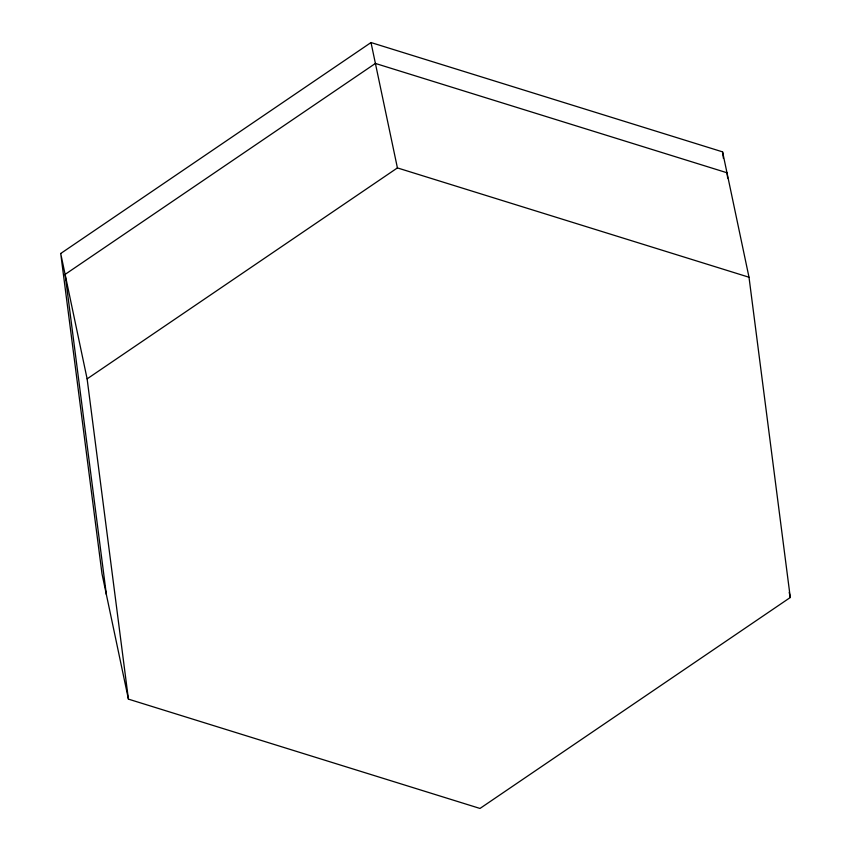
<?xml version="1.0" encoding="UTF-8"?>
<svg xmlns="http://www.w3.org/2000/svg" width="851" height="851" viewBox="0 0 851 851"><rect width="100%" height="100%" fill="white"/><g stroke="black" fill="none" stroke-linecap="round" stroke-linejoin="round"><path stroke-width="1.28" d="M60.708 253.502L371.004 42.55L722.584 151.872L749.008 277.235L790.292 597.498L479.996 808.45L128.416 699.128L101.992 573.765L60.708 253.502L87.121 378.865L128.416 699.128M87.121 378.865L397.417 167.913L749.008 277.235M789.207 592.339L790.292 597.498M371.004 42.55L397.417 167.913M727.669 178.029L726.988 172.764L375.408 63.442L65.112 274.394L106.396 594.658M722.584 151.872L723.435 158.456"/></g></svg>
